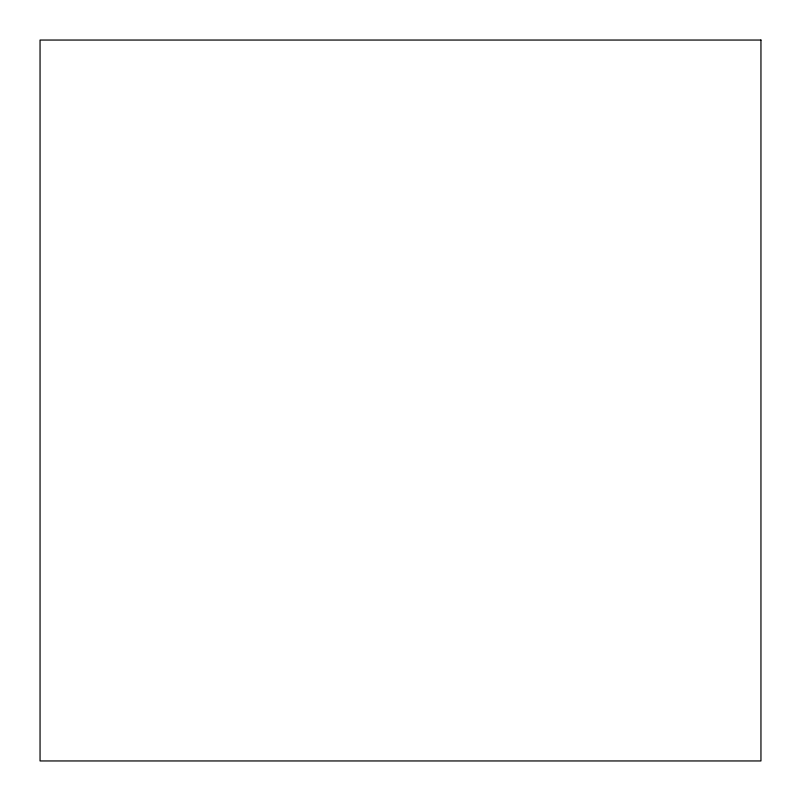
<?xml version="1.0" encoding="UTF-8"?>
<svg xmlns="http://www.w3.org/2000/svg" width="801" height="801" viewBox="0 0 801 801"><rect width="100%" height="100%" fill="white"/><g stroke="black" fill="none" stroke-linecap="round" stroke-linejoin="round"><path stroke-width="1.2" d="M760.95 40.05L40.05 40.05L40.05 760.95L760.95 760.95L760.95 40.05"/></g></svg>
